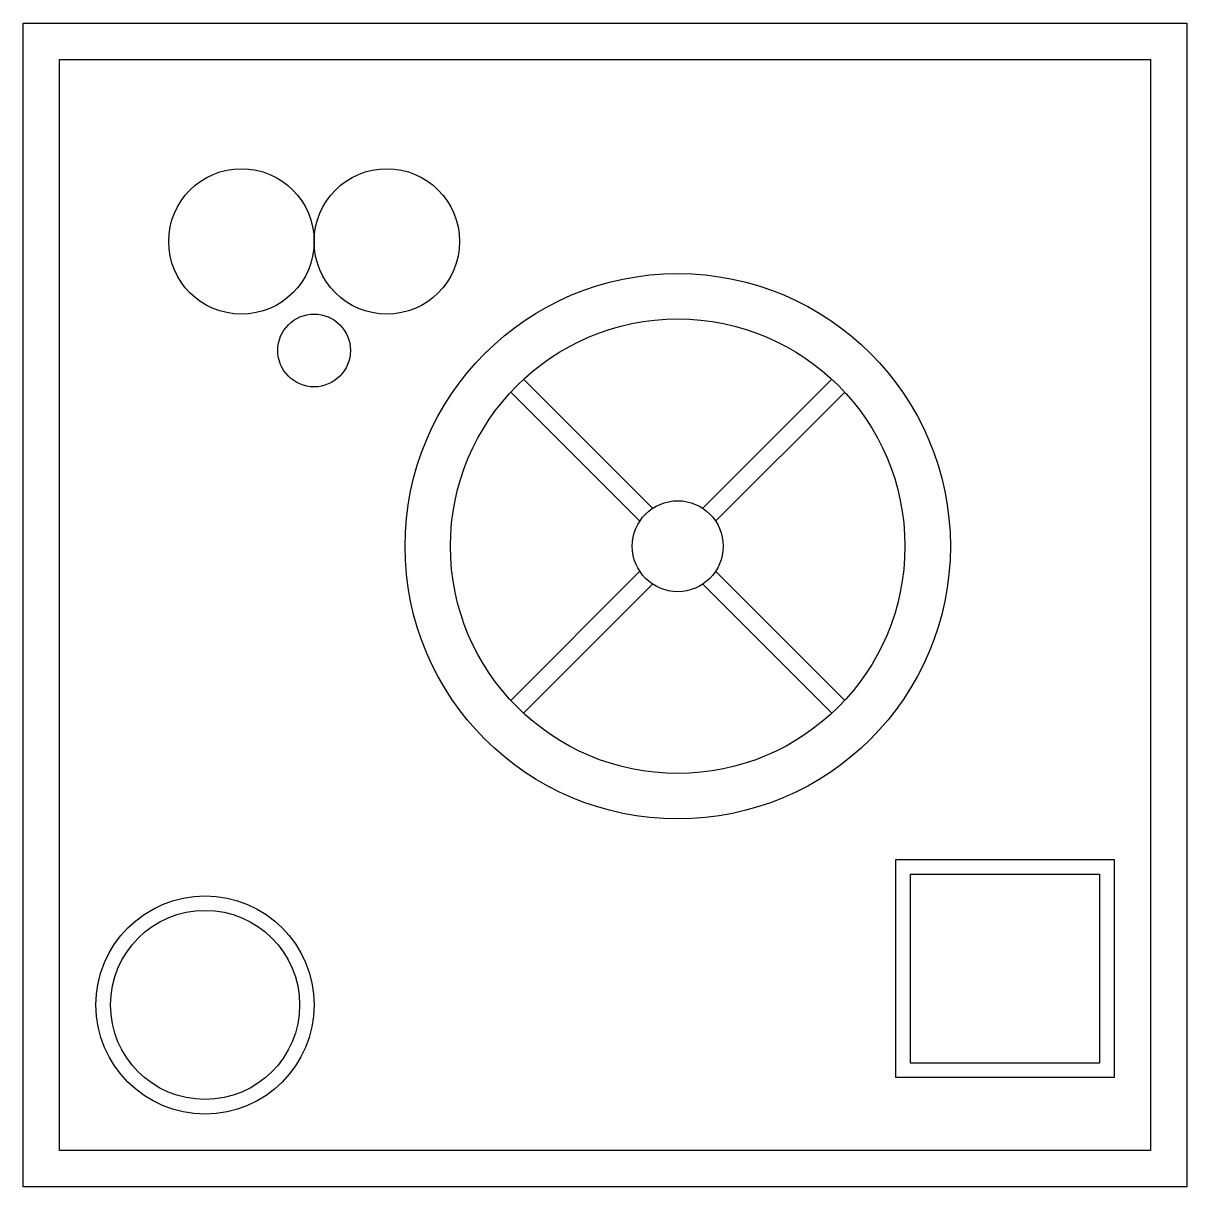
# Model space of a CAD drawing. Header units: millimetres. Extents: x -123.491 to -123.071, y -28.47 to -28.05.
import ezdxf

# ---------------------------------------------------------------- set-up
doc = ezdxf.new("R2010")
doc.units = ezdxf.units.MM
doc.header["$MEASUREMENT"] = 0

msp = doc.modelspace()

# ---------------------------------------------------------------- linework, layer by layer
for points in [[(-123.49108, -28.4701), (-123.49108, -28.0501), (-123.07108, -28.0501), (-123.07108, -28.4701)], [(-123.47795, -28.45697), (-123.47795, -28.06322), (-123.0842, -28.06322), (-123.0842, -28.45697)], [(-123.17083, -28.42547), (-123.17083, -28.35722), (-123.10258, -28.35722), (-123.10258, -28.42547)]]:
    msp.add_lwpolyline(points, close=True)
for points in [[(-123.31047, -28.1786), (-123.26387, -28.22519)], [(-123.24578, -28.22519), (-123.19919, -28.1786)], [(-123.31511, -28.18324), (-123.26851, -28.22983)], [(-123.24114, -28.22983), (-123.19455, -28.18324)], [(-123.31511, -28.29452), (-123.26851, -28.24793)], [(-123.24114, -28.24793), (-123.19455, -28.29452)], [(-123.31047, -28.29916), (-123.26387, -28.25257)], [(-123.24578, -28.25257), (-123.19919, -28.29916)], [(-123.17608, -28.43072), (-123.17608, -28.35197), (-123.09733, -28.35197), (-123.09733, -28.43072), (-123.17608, -28.43072)]]:
    msp.add_lwpolyline(points)
for centre, radius in [((-123.41233, -28.12885), 0.02625), ((-123.35983, -28.12885), 0.02625), ((-123.25483, -28.23888), 0.09844), ((-123.38608, -28.16822), 0.01313), ((-123.25483, -28.23888), 0.08203), ((-123.25483, -28.23888), 0.01641), ((-123.42545, -28.40447), 0.03938), ((-123.42545, -28.40447), 0.03413)]:
    msp.add_circle(centre, radius)

doc.saveas('drawing.dxf')
